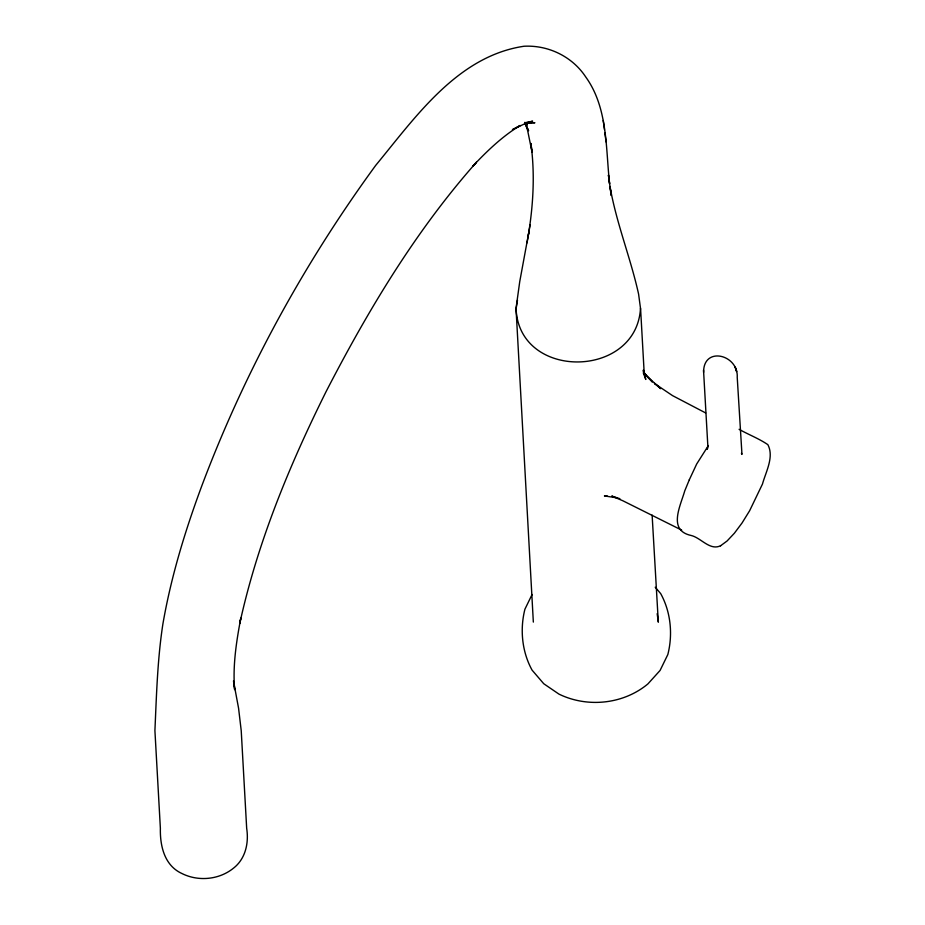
<?xml version="1.0" encoding="UTF-8"?>
<svg xmlns="http://www.w3.org/2000/svg" width="925" height="925" viewBox="0 0 925 925"><rect width="100%" height="100%" fill="white"/><g stroke="black" fill="none" stroke-linecap="round" stroke-linejoin="round"><path stroke-width="1.39" d="M528.348 235.135C533.262 204.876 535.101 173.877 530.892 143.433L532.072 152.278L527.655 130.622L525.261 123.395M527.042 242.87L530.129 224.671M517.491 300.174L516.058 309.112L533.343 622.097M640.505 308.222C636.527 379.134 518.405 380.591 516.058 308.175L519.734 281.651L528.88 232.013M689.31 479.786L696.687 464.003L708.423 445.515M689.345 479.705L684.743 490.897C680.326 506.264 667.688 530.337 691.021 535.448C701.011 537.702 709.949 551.103 720.714 545.669M532.083 594.497L524.926 609.182C519.769 629.405 521.977 651.79 532.06 670.105L543.738 683.725L558.954 694.108C587.502 708.018 623.404 704.307 647.916 683.91L660.08 670.44L667.827 654.565C672.984 634.342 670.787 611.957 660.704 593.642L655.224 587.213M707.694 448.243L707.082 449.284L707.914 446.22L707.891 446.891L703.52 370.046M720.482 545.842L727.085 540.986L734.369 533.239L742.047 522.983L749.655 510.692L762.466 484.064C765.761 471.935 774.364 456.973 767.854 444.659C758.882 438.519 748.545 434.646 739.087 429.304M524.822 122.886L532.65 121.163L526.163 123.106L512.415 129.673L520.185 125.465C502.24 136.391 486.966 151.122 472.64 166.338L476.444 162.268C415.556 230.961 367.942 310.499 325.982 391.818C289.282 465.691 257.439 542.697 239.76 623.508L240.801 618.108C236.384 641.615 232.614 665.653 234.638 689.622L233.632 682.164M524.683 123.037L534.916 122.771L528.129 122.343M681.679 530.118L622.837 500.76L611.737 496.043L619.889 498.714M607.205 495.927L604.43 495.927L617.183 497.881M526.753 122.458L530.788 123.349L528.21 122.458M705.659 412.943L672.521 395.611L654.449 383.447L660.774 388.662L645.65 375.111L652.403 381.99L643.395 372M524.926 122.308L527.331 125.118L525.608 123.025M643.592 372.648L646.228 375.989L643.453 371.33M741.422 453.308L741.966 454.406L737.225 377.331C738.566 354.483 703.231 345.8 703.613 372.336M525.146 123.684L528.591 130.772L525.388 123.418M643.337 372.995L645.789 379.458L643.372 370.139M643.303 370.335L644.274 374.533L640.609 309.158L638.597 294.127C630.619 257.844 616.362 223.202 610.014 186.515L611.217 195.441L608.419 175.01L609.598 183.74C605.621 147.665 607.968 107.809 585.733 76.96C572.298 56.541 548.317 44.943 524.001 46.25C457.528 56.136 415.475 117.163 375.723 165.355C303.735 263.903 244.582 371.942 201.662 486.238C185.081 530.95 171.067 576.795 162.916 623.843C157.458 659.143 156.51 694.999 154.914 730.588L160.372 828.245C159.956 845.878 164.373 865.696 182.213 873.651L182.352 873.732C198.898 881.791 219.711 879.64 233.921 867.823L234.083 867.708C245.773 858.157 248.906 842.571 246.674 828.314L241.228 730.738L238.569 708.226L233.47 680.927M657.178 613.691L658.322 622.178L652.125 515.098M603.239 120.504L604.441 129.523M604.892 133.05L606.06 141.895M735.976 369.422L735.19 367.144L736.612 371.538L735.976 369.422"/></g></svg>
